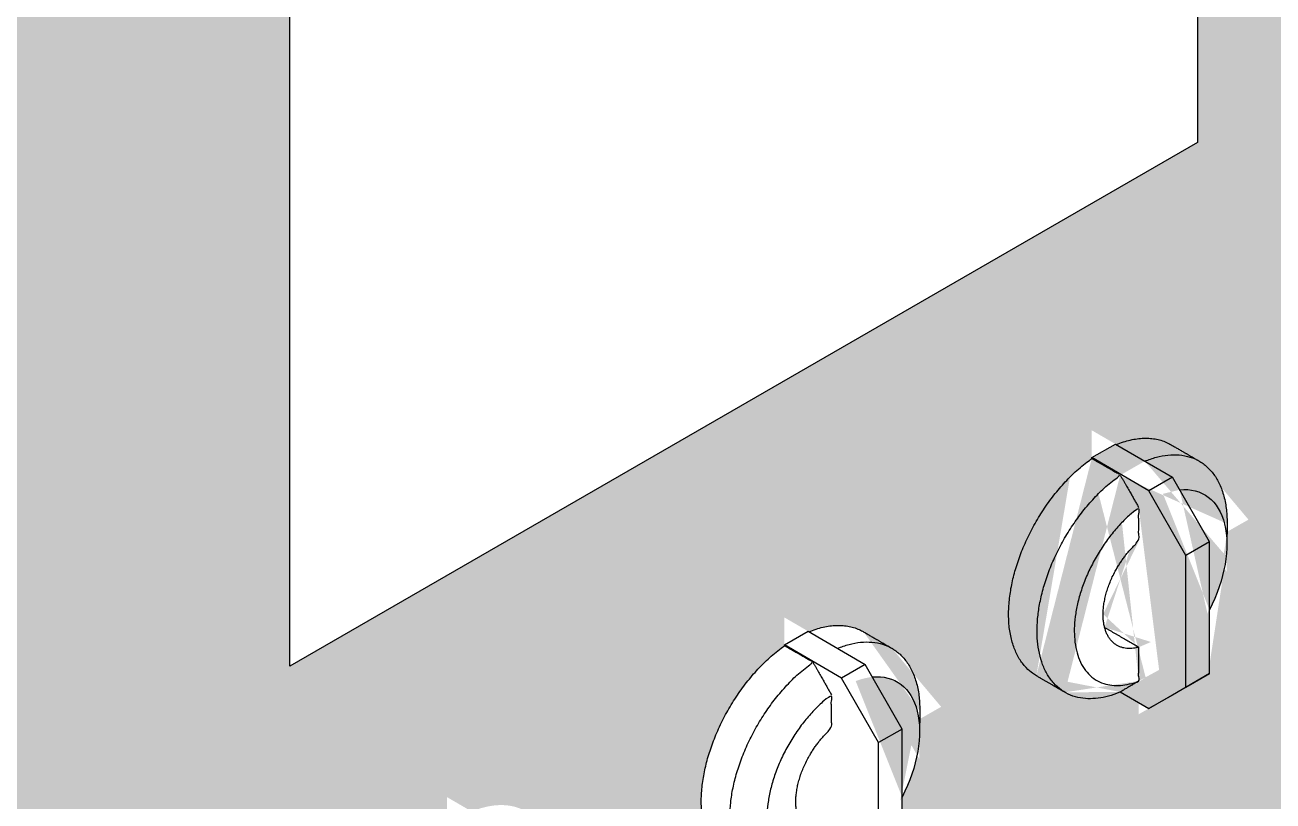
# Model space of a CAD drawing. Header units: metres. Extents: x 81 to 650, y -25 to 177.
# Drawn here: x 327.0334 to 327.1839, y 36.8638 to 36.9574 of the extents above; entities that cross this region are included whole.
import ezdxf

# ---------------------------------------------------------------- set-up
doc = ezdxf.new("R2010")
doc.units = ezdxf.units.M
doc.layers.add('EQUIPOS', color=7, linetype='Continuous', true_color=0xc7c7c7)

msp = doc.modelspace()

# ---------------------------------------------------------------- hatches: boundary and pattern name
at = {"transparency": 33554687}
h = msp.add_hatch(color=1, dxfattribs=at)
h.dxf.hatch_style = 1
edge = h.paths.add_edge_path()
edge.add_ellipse((327.1635058006022, 36.89282666044976), major_axis=(-0.008110238944303322, -0.0139361827200756), ratio=0.5811277015034193, start_angle=232.2215374555292, end_angle=360, ccw=False)
edge.add_line((327.1620731187469, 36.90508925817274), (327.1655112712321, 36.90308840623636))
edge.add_ellipse((327.1669439530874, 36.89082580851339), major_axis=(-0.00811023894430415, -0.01393618272007508), ratio=0.5811277015034195, start_angle=-127.7784625444777, end_angle=-4.779483130928856e-10)
edge.add_line((327.1588337141433, 36.87688962579312), (327.1553955616577, 36.87889047772987))
edge = h.paths.add_edge_path()
edge.add_ellipse((327.1669439530874, 36.89082580851339), major_axis=(-0.00811023894430415, -0.01393618272007508), ratio=0.5811277015034195, start_angle=-127.77846254447769, end_angle=-4.779963092005346e-10, ccw=False)
edge.add_spline(control_points=[(327.1655112712321, 36.90308840623634), (327.1667518379638, 36.90091311738867), (327.1677438377808, 36.89916857283678)], knot_values=[0, 0, 0, 0.7106064474476017, 0.7106064474476017, 0.7106064474476017], weights=[1, 1.006133306907652, 1], degree=2, periodic=0)
edge.add_ellipse((327.1691765196362, 36.88952655400919), major_axis=(-0.006513735215109753, -0.0111928396649426), ratio=0.5811277015034195, start_angle=-126.0054615183508, end_angle=36.08702486648028)
edge.add_spline(control_points=[(327.1677438377808, 36.87825176022736), (327.1667518379638, 36.877661815283), (327.1655112712321, 36.87693043583606)], knot_values=[0, 0, 0, 0.7106064474476017, 0.7106064474476017, 0.7106064474476017], weights=[1, 1.006133306907652, 1], degree=2, periodic=0)
edge.add_ellipse((327.1669439530874, 36.89082580851339), major_axis=(-0.00811023894430415, -0.01393618272007508), ratio=0.5811277015034195, start_angle=-4.779963092005346e-10, end_angle=37.86002589261187, ccw=False)
edge = h.paths.add_edge_path(flags=17)
edge.add_ellipse((327.1691765196362, 36.88952655400919), major_axis=(-0.006513735215109753, -0.0111928396649426), ratio=0.5811277015034195, start_angle=-126.00546151835078, end_angle=36.087024866480306, ccw=False)
edge.add_line((327.1677438377808, 36.89916857283667), (327.1677438377808, 36.89509205783742))
edge.add_ellipse((327.1691765196362, 36.88952655400919), major_axis=(-0.004055119472151648, -0.006968091360037769), ratio=0.5811277015034195, start_angle=-120.4817061399925, end_angle=-30.56326948771201)
edge.add_ellipse((327.1691765196362, 36.88952655400919), major_axis=(-0.004055119472151648, -0.006968091360037769), ratio=0.5811277015034195, start_angle=-30.56326948771201, end_angle=30.56326948815225)
edge.add_line((327.1677438377808, 36.88232827522656), (327.1677438377808, 36.8782517602273))
edge = h.paths.add_edge_path()
edge.add_ellipse((327.1691765196362, 36.88952655400919), major_axis=(-0.004055119472151648, -0.006968091360037769), ratio=0.5811277015034195, start_angle=-120.48170613999253, end_angle=-30.563269487711977, ccw=False)
edge.add_line((327.1677438377808, 36.89509205783742), (327.1677438377808, 36.89916857283678))
edge.add_spline(control_points=[(327.1677438377808, 36.89916857283678), (327.1667518379638, 36.90091311738867), (327.1655112712321, 36.90308840623634)], knot_values=[0, 0, 0, 0.7106064474476017, 0.7106064474476017, 0.7106064474476017], weights=[1, 1.006133306907652, 1], degree=2, periodic=0)
edge.add_line((327.1655112712321, 36.90308840623634), (327.162073118747, 36.90508925817271))
edge.add_line((327.162073118747, 36.90508925817271), (327.162073118747, 36.90519265096903))
edge.add_line((327.162073118747, 36.90519265096903), (327.1689494237172, 36.90119094709623))
edge.add_line((327.1689494237172, 36.90119094709623), (327.1734145568147, 36.89340252549091))
edge.add_line((327.1734145568147, 36.89340252549091), (327.1734145568147, 36.87752098748842))
edge.add_line((327.1734145568147, 36.87752098748842), (327.1689494237172, 36.87492958389969))
edge.add_line((327.1689494237172, 36.87492958389969), (327.1655112712321, 36.87693043583606))
edge.add_spline(control_points=[(327.1655112712321, 36.87693043583606), (327.1667518379638, 36.877661815283), (327.1677438377808, 36.87825176022736)], knot_values=[0, 0, 0, 0.7106064474476017, 0.7106064474476017, 0.7106064474476017], weights=[1, 1.006133306907652, 1], degree=2, periodic=0)
edge.add_line((327.1677438377808, 36.87825176022736), (327.1677438377808, 36.88232827522658))
edge.add_line((327.1677438377808, 36.88232827522658), (327.1636257328005, 36.88472482929441))
h.paths.add_polyline_path([(327.1734145568147, 36.89340252549091), (327.1762799205252, 36.89503530044529), (327.1762799205252, 36.87915376244273), (327.1734145568147, 36.87752098748842)])
h.paths.add_polyline_path([(327.1689494237172, 36.90119094709623), (327.1718147874278, 36.90282372205062), (327.1762799205252, 36.89503530044529), (327.1734145568147, 36.89340252549091)])
h.paths.add_polyline_path([(327.162073118747, 36.90519265096903), (327.1649384824574, 36.90682542592335), (327.1718147874278, 36.90282372205062), (327.1689494237172, 36.90119094709623)])
edge = h.paths.add_edge_path()
edge.add_ellipse((327.1635058006022, 36.89282666044976), major_axis=(0.008110238944304066, 0.01393618272007471), ratio=0.5811277015034193, start_angle=-3.979039320256561e-13, end_angle=37.33959267057497, ccw=False)
edge.add_line((327.1716160395463, 36.90676284316992), (327.1750541920317, 36.90476199123345))
edge.add_ellipse((327.1669439530874, 36.89082580851339), major_axis=(0.008110238944304148, 0.01393618272007509), ratio=0.5811277015034194, start_angle=4.069583326026199e-10, end_angle=37.33959267057347)
edge.add_line((327.1684798654044, 36.90476449844634), (327.1650417129192, 36.90676535038271))
edge = h.paths.add_edge_path()
edge.add_ellipse((327.1669439530874, 36.89082580851339), major_axis=(0.008110238944304148, 0.01393618272007509), ratio=0.5811277015034194, start_angle=4.0688519220566377e-10, end_angle=37.339592670573495, ccw=False)
edge.add_ellipse((327.1669439530874, 36.89082580851339), major_axis=(0.008110238944304148, 0.01393618272007509), ratio=0.5811277015034194, start_angle=-45.567908305473395, end_angle=4.0688519220566377e-10, ccw=False)
edge.add_line((327.178404761155, 36.89721649752008), (327.1783812631236, 36.89465923336834))
edge.add_ellipse((327.1691765196362, 36.88952655400919), major_axis=(0.006513735215110415, 0.01119283966494219), ratio=0.5811277015034197, start_angle=-45.56790830463408, end_angle=22.66665111773231)
edge.add_line((327.1726805296577, 36.90131362921779), (327.1718147874278, 36.90282372205062))
edge.add_line((327.1718147874278, 36.90282372205062), (327.1684798654044, 36.90476449844634))
edge = h.paths.add_edge_path()
edge.add_ellipse((327.1691765196362, 36.88952655400919), major_axis=(0.006513735215110415, 0.01119283966494219), ratio=0.5811277015034197, start_angle=-45.5679083046341, end_angle=22.666651117732272, ccw=False)
edge.add_ellipse((327.1691765196362, 36.88952655400919), major_axis=(0.006513735215110415, 0.01119283966494219), ratio=0.5811277015034197, start_angle=-84.4553656310988, end_angle=-45.5679083046341, ccw=False)
edge.add_line((327.1762799205252, 36.8868404177167), (327.1762799205252, 36.89503530044529))
edge.add_line((327.1762799205252, 36.89503530044529), (327.1726805296577, 36.90131362921779))
edge = h.paths.add_edge_path(flags=17)
edge.add_ellipse((327.1691765196362, 36.88952655400919), major_axis=(-0.004055119472151648, -0.006968091360037769), ratio=0.5811277015034195, start_angle=-30.563269487711977, end_angle=30.563269488152173, ccw=False)
edge.add_line((327.1636257328005, 36.88472482929441), (327.1677438377809, 36.88232827522656))
at = {"layer": 'EQUIPOS', "transparency": 33554687}
h = msp.add_hatch(color=256, dxfattribs=at)
h.dxf.hatch_style = 1
h.paths.add_polyline_path([(327.2971938460263, 37.39064505833051), (326.916796818868, 37.17158897922144), (326.9167968188679, 35.94604817032955), (327.2971938460263, 36.16510424943863)], flags=0)
edge = h.paths.add_edge_path(flags=0)
edge.add_line((326.9871070250457, 36.55572616687258), (326.9707028465231, 36.56584617051818))
edge.add_line((326.9707028465231, 36.56584617051818), (326.9660377361207, 36.56296745610488))
edge.add_line((326.9660377361207, 36.56296745610488), (326.9660377361207, 36.68376048115763))
edge.add_line((326.9660377361207, 36.68376048115763), (326.9707028465231, 36.68088249892801))
edge.add_line((326.9707028465231, 36.68088249892801), (326.9939171888054, 36.69520744645511))
edge.add_line((326.9939171888054, 36.69520744645511), (327.0123260246174, 36.68385073723181))
edge.add_ellipse((327.0055258363352, 36.67366634256423), major_axis=(-0.00778684646244701, 0.01546851260901223), ratio=0.5565906489771557, start_angle=227.8727200064535, end_angle=317.87272000658237, ccw=False)
edge.add_line((327.017134483865, 36.66650477972463), (327.017134483865, 36.57425530574398))
edge.add_line((327.017134483865, 36.57425530574398), (326.9871070250457, 36.55572616687258))
h.paths.add_polyline_path([(326.9823114940529, 36.65949514525609), (326.9823114940529, 36.57321789894873), (326.9939201415827, 36.56590258589019), (326.9939201415827, 36.65217983219755)], flags=0)
edge = h.paths.add_edge_path(flags=0)
edge.add_spline(control_points=[(327.0396484689791, 36.8129671927125), (327.034598717111, 36.81590592386167), (327.0369171395274, 36.82500204075802), (327.0392355619439, 36.83409815765436), (327.0463260260681, 36.83916597315553)], knot_values=[1, 1, 1, 2.115077442268634, 2.115077442268634, 3.230154884535594, 3.230154884537267, 3.230154884537267], weights=[1, 0.8485599407667045, 1, 0.8485599407669316, 0.9999999999997728], degree=2, periodic=0)
edge.add_spline(control_points=[(327.0463260260681, 36.83916597315554), (327.0463260260681, 36.83921766955368), (327.0463260260681, 36.83926936595184)], knot_values=[3.230154884535594, 3.230154884537267, 3.230154884537267, 4.230154884537267, 4.230154884537267, 4.230154884537267], weights=[1, 1, 1], degree=2, periodic=0)
edge.add_line((327.0463260260681, 36.84256965523349), (327.0492946202404, 36.84084206536551))
edge.add_spline(control_points=[(327.0492946202405, 36.84084206536551), (327.0531324450717, 36.8424320805731), (327.0558689468677, 36.84083955815263)], knot_values=[0, 0, 0, 0.6516988334550824, 0.6516988334550824, 0.6516988334550824], weights=[1, 0.9473791583543355, 1], degree=2, periodic=0)
edge.add_spline(control_points=[(327.0626576684762, 36.83129321250096), (327.0627088116013, 36.83685906088028), (327.0593070993503, 36.83883870621766)], knot_values=[0.6548292669206011, 0.6548292669206011, 0.6548292669206011, 1.447008866632429, 1.447008866632429, 1.447008866632429], weights=[1, 0.8628559640539035, 0.8758736997512435], degree=2, periodic=0)
edge.add_line((327.0652351133742, 36.8317915265875), (327.0626487048307, 36.83031770911853))
edge.add_spline(control_points=[(327.0626341704447, 36.82873594835022), (327.0626459194605, 36.83001458042558), (327.0626576684762, 36.83129321250096)], knot_values=[1.447008866632429, 1.447008866632429, 1.447008866632429, 2.447008866632429, 2.447008866632429, 2.447008866632429], weights=[1, 1, 1], degree=2, periodic=0)
edge.add_line((327.0626044231395, 36.82549858281917), (327.0616385663497, 36.8271833030111))
edge.add_ellipse((327.0534294269573, 36.82360326899198), major_axis=(0.006513735215110415, 0.01119283966494219), ratio=0.5811277015034196, start_angle=-84.4553656310988, end_angle=22.666651117732272, ccw=False)
edge.add_line((327.0605328278464, 36.82091713269961), (327.0605328278464, 36.81318344803351))
edge.add_line((327.0605328278464, 36.81318344803351), (327.051996745102, 36.8083193178494))
edge.add_spline(control_points=[(327.051996745102, 36.81640499020937), (327.051996745102, 36.81436673270976), (327.051996745102, 36.8123284752101)], knot_values=[7.465279723465098, 7.465279723465098, 7.465279723465098, 8.465279723465098, 8.465279723465098, 8.465279723465098], weights=[1, 1, 1], degree=2, periodic=0)
edge.add_spline(control_points=[(327.043086621464, 36.81096634077623), (327.0458641673006, 36.80934993254817), (327.0497641785533, 36.81100715081886)], knot_values=[0.7106064474476019, 0.7106064474476019, 0.7106064474476019, 1.374090073120158, 1.374090073120158, 1.374090073120158], weights=[0.8758401146788827, 0.8852476502116955, 1], degree=2, periodic=0)
edge = h.paths.add_edge_path(flags=0)
edge.add_spline(control_points=[(327.0776287434479, 36.83464066790815), (327.0725789915796, 36.83757939905731), (327.0748974139962, 36.84667551595366), (327.0772158364126, 36.85577163284994), (327.0843063005368, 36.86083944835114)], knot_values=[1, 1, 1, 2.115077442268634, 2.115077442268634, 3.230154884530214, 3.230154884537267, 3.230154884537267], weights=[1, 0.8485599407667045, 1, 0.8485599407676624, 0.9999999999990421], degree=2, periodic=0)
edge.add_spline(control_points=[(327.0843063005369, 36.86083944835118), (327.0843063005369, 36.86089114474932), (327.0843063005369, 36.86094284114748)], knot_values=[3.230154884530214, 3.230154884537267, 3.230154884537267, 4.230154884537267, 4.230154884537267, 4.230154884537267], weights=[1, 1, 1], degree=2, periodic=0)
edge.add_line((327.0843063005369, 36.8642431304291), (327.0872748947091, 36.86251554056113))
edge.add_spline(control_points=[(327.0872748947092, 36.86251554056116), (327.0911127195404, 36.86410555576874), (327.0938492213364, 36.86251303334827)], knot_values=[0, 0, 0, 0.6516988334550824, 0.6516988334550824, 0.6516988334550824], weights=[1, 0.9473791583543355, 1], degree=2, periodic=0)
edge.add_spline(control_points=[(327.1006379429449, 36.85296668769661), (327.10068908607, 36.85853253607454), (327.0972873738204, 36.86051218141247)], knot_values=[0.6548292670909279, 0.6548292670909279, 0.6548292670909279, 1.447008866632429, 1.447008866632429, 1.447008866632429], weights=[1, 0.8628559640833909, 0.8758736997456456], degree=2, periodic=0)
edge.add_line((327.1032153878417, 36.85346500178247), (327.1006289792995, 36.85199118431417))
edge.add_spline(control_points=[(327.1006144449134, 36.85040942354586), (327.1006261939292, 36.85168805562122), (327.1006379429449, 36.85296668769661)], knot_values=[1.447008866632429, 1.447008866632429, 1.447008866632429, 2.447008866632429, 2.447008866632429, 2.447008866632429], weights=[1, 1, 1], degree=2, periodic=0)
edge.add_line((327.1005846976082, 36.84717205801486), (327.0996188408184, 36.84885677820677))
edge.add_ellipse((327.091409701426, 36.84527674418763), major_axis=(0.006513735215110415, 0.01119283966494219), ratio=0.5811277015034196, start_angle=-84.4553656310988, end_angle=22.666651117732272, ccw=False)
edge.add_line((327.0985131023152, 36.84259060789526), (327.0985131023152, 36.83485692322924))
edge.add_line((327.0985131023152, 36.83485692322924), (327.0899770195707, 36.82999279304499))
edge.add_spline(control_points=[(327.0899770195707, 36.83807846540501), (327.0899770195707, 36.83604020790541), (327.0899770195708, 36.83400195040575)], knot_values=[7.465279723465098, 7.465279723465098, 7.465279723465098, 8.465279723465098, 8.465279723465098, 8.465279723465098], weights=[1, 1, 1], degree=2, periodic=0)
edge.add_spline(control_points=[(327.0810668959327, 36.83263981597189), (327.0838444417693, 36.83102340774383), (327.087744453022, 36.8326806260145)], knot_values=[0.7106064474476019, 0.7106064474476019, 0.7106064474476019, 1.374090073120811, 1.374090073120811, 1.374090073120811], weights=[0.8758401146788639, 0.8852476502115822, 1], degree=2, periodic=0)
edge = h.paths.add_edge_path(flags=0)
edge.add_spline(control_points=[(327.1183207152096, 36.85631414310379), (327.1132709633416, 36.85925287425295), (327.115589385758, 36.8683489911493), (327.1179078081745, 36.87744510804563), (327.1249982722987, 36.88251292354681)], knot_values=[1, 1, 1, 2.115077442268634, 2.115077442268634, 3.230154884534358, 3.230154884537267, 3.230154884537267], weights=[1, 0.8485599407667045, 1, 0.8485599407670996, 0.9999999999996049], degree=2, periodic=0)
edge.add_spline(control_points=[(327.1249982722987, 36.88251292354682), (327.1249982722987, 36.88256461994496), (327.1249982722987, 36.88261631634312)], knot_values=[3.230154884534358, 3.230154884537267, 3.230154884537267, 4.230154884537267, 4.230154884537267, 4.230154884537267], weights=[1, 1, 1], degree=2, periodic=0)
edge.add_line((327.1249982722987, 36.88591660562474), (327.127966866471, 36.88418901575678))
edge.add_spline(control_points=[(327.127966866471, 36.8841890157568), (327.1318046913022, 36.88577903096438), (327.1345411930982, 36.88418650854391)], knot_values=[0, 0, 0, 0.6516988334550824, 0.6516988334550824, 0.6516988334550824], weights=[1, 0.9473791583543355, 1], degree=2, periodic=0)
edge.add_spline(control_points=[(327.1413299147067, 36.87464016289225), (327.1413810578319, 36.8802060112728), (327.1379793455796, 36.8821856566097)], knot_values=[0.6548292667691142, 0.6548292667691142, 0.6548292667691142, 1.447008866632429, 1.447008866632429, 1.447008866632429], weights=[1, 0.8628559640276777, 0.8758736997562222], degree=2, periodic=0)
edge.add_line((327.1439073596058, 36.87513847697942), (327.1413209510613, 36.87366465950981))
edge.add_spline(control_points=[(327.1413064166753, 36.8720828987415), (327.141318165691, 36.87336153081686), (327.1413299147067, 36.87464016289225)], knot_values=[1.447008866632429, 1.447008866632429, 1.447008866632429, 2.447008866632429, 2.447008866632429, 2.447008866632429], weights=[1, 1, 1], degree=2, periodic=0)
edge.add_line((327.14127666937, 36.8688455332105), (327.1403108125803, 36.87053025340241))
edge.add_ellipse((327.1321016731878, 36.86695021938328), major_axis=(0.006513735215110415, 0.01119283966494219), ratio=0.5811277015034196, start_angle=-84.4553656310988, end_angle=22.666651117732272, ccw=False)
edge.add_line((327.139205074077, 36.86426408309091), (327.139205074077, 36.85653039842487))
edge.add_line((327.139205074077, 36.85653039842487), (327.1306689913325, 36.85166626824065))
edge.add_spline(control_points=[(327.1306689913325, 36.85975194060067), (327.1306689913325, 36.85771368310106), (327.1306689913326, 36.8556754256014)], knot_values=[7.465279723465098, 7.465279723465098, 7.465279723465098, 8.465279723465098, 8.465279723465098, 8.465279723465098], weights=[1, 1, 1], degree=2, periodic=0)
edge.add_spline(control_points=[(327.1217588676946, 36.85431329116748), (327.1245364135312, 36.85269688293948), (327.1284364247838, 36.85435410121014)], knot_values=[0.7106064474476022, 0.7106064474476022, 0.7106064474476022, 1.37409007311223, 1.37409007311223, 1.37409007311223], weights=[0.8758401146791074, 0.8852476502130666, 1], degree=2, periodic=0)
edge = h.paths.add_edge_path(flags=0)
edge.add_spline(control_points=[(327.1553955616579, 36.8788904777297), (327.1503458097898, 36.88182920887888), (327.1526642322062, 36.89092532577523), (327.1549826546228, 36.90002144267156), (327.1620731187469, 36.90508925817273)], knot_values=[1, 1, 1, 2.115077442268634, 2.115077442268634, 3.230154884533885, 3.230154884537267, 3.230154884537267], weights=[1, 0.8485599407667045, 1, 0.8485599407671638, 0.9999999999995407], degree=2, periodic=0)
edge.add_spline(control_points=[(327.1620731187469, 36.90508925817274), (327.162073118747, 36.90514095457088), (327.162073118747, 36.90519265096903)], knot_values=[3.230154884533885, 3.230154884537267, 3.230154884537267, 4.230154884537267, 4.230154884537267, 4.230154884537267], weights=[1, 1, 1], degree=2, periodic=0)
edge.add_line((327.162073118747, 36.90849294025065), (327.1650417129192, 36.90676535038271))
edge.add_spline(control_points=[(327.1650417129193, 36.90676535038272), (327.1688795377505, 36.9083553655903), (327.1716160395465, 36.90676284316984)], knot_values=[0, 0, 0, 0.6516988334550824, 0.6516988334550824, 0.6516988334550824], weights=[1, 0.9473791583543355, 1], degree=2, periodic=0)
edge.add_spline(control_points=[(327.1784047611551, 36.89721649751816), (327.1784559042802, 36.90278234589521), (327.1750541920316, 36.9047619912335)], knot_values=[0.654829267198509, 0.654829267198509, 0.654829267198509, 1.447008866632429, 1.447008866632429, 1.447008866632429], weights=[1, 0.8628559641020156, 0.8758736997421098], degree=2, periodic=0)
edge.add_line((327.1809822060509, 36.89771481160353), (327.1783957975096, 36.89624099413577))
edge.add_spline(control_points=[(327.1783812631236, 36.89465923336741), (327.1783930121393, 36.89593786544278), (327.1784047611551, 36.89721649751816)], knot_values=[1.447008866632429, 1.447008866632429, 1.447008866632429, 2.447008866632429, 2.447008866632429, 2.447008866632429], weights=[1, 1, 1], degree=2, periodic=0)
edge.add_line((327.1783515158185, 36.89142186783588), (327.1779998490727, 36.89203527147279))
edge.add_ellipse((327.1691765196362, 36.88952655400919), major_axis=(0.006513735215110415, 0.01119283966494219), ratio=0.5811277015034196, start_angle=-84.45536563109886, end_angle=-45.56790827844814)
edge.add_line((327.1762799205252, 36.8802029150962), (327.1762799205252, 36.87910673305068))
edge.add_line((327.1762799205252, 36.87910673305068), (327.1677438377808, 36.87424260286657))
edge.add_spline(control_points=[(327.1677438377808, 36.88232827522658), (327.1677438377808, 36.88029001772697), (327.1677438377809, 36.87825176022731)], knot_values=[7.465279723465098, 7.465279723465098, 7.465279723465098, 8.465279723465098, 8.465279723465098, 8.465279723465098], weights=[1, 1, 1], degree=2, periodic=0)
edge.add_spline(control_points=[(327.1588337141429, 36.87688962579339), (327.1616112599796, 36.8752732175654), (327.1655112712321, 36.87693043583606)], knot_values=[0.7106064474476019, 0.7106064474476019, 0.7106064474476019, 1.374090073111651, 1.374090073111651, 1.374090073111651], weights=[0.8758401146791239, 0.8852476502131668, 1], degree=2, periodic=0)
h.paths.add_polyline_path([(327.0653164046331, 36.88003686072753), (327.0653164046333, 37.0044745160477), (327.1748447822026, 37.06763921512282), (327.1748447822026, 36.94320155980267)], flags=0)
edge = h.paths.add_edge_path(flags=0)
edge.add_spline(control_points=[(327.1933028105929, 36.90304286630408), (327.1882530587246, 36.90598159745326), (327.1905714811411, 36.91507771434961), (327.1928899035577, 36.9241738312459), (327.1999803676819, 36.92924164674711)], knot_values=[1, 1, 1, 2.115077442268634, 2.115077442268634, 3.230154884531221, 3.230154884537267, 3.230154884537267], weights=[1, 0.8485599407667045, 1, 0.8485599407675256, 0.9999999999991789], degree=2, periodic=0)
edge.add_spline(control_points=[(327.1999803676819, 36.92924164674712), (327.1999803676819, 36.92929334314525), (327.1999803676819, 36.92934503954341)], knot_values=[3.230154884531221, 3.230154884537267, 3.230154884537267, 4.230154884537267, 4.230154884537267, 4.230154884537267], weights=[1, 1, 1], degree=2, periodic=0)
edge.add_line((327.1999803676819, 36.93264532882502), (327.2029489618541, 36.93091773895709))
edge.add_spline(control_points=[(327.2029489618542, 36.9309177389571), (327.2067867866854, 36.93250775416468), (327.2095232884814, 36.93091523174422)], knot_values=[0, 0, 0, 0.6516988334550824, 0.6516988334550824, 0.6516988334550824], weights=[1, 0.9473791583543355, 1], degree=2, periodic=0)
edge.add_spline(control_points=[(327.21631201009, 36.92136888609254), (327.2163631532151, 36.92693473446959), (327.2129614409666, 36.92891437980788)], knot_values=[0.654829267198465, 0.654829267198465, 0.654829267198465, 1.447008866632429, 1.447008866632429, 1.447008866632429], weights=[1, 0.862855964102008, 0.8758736997421113], degree=2, periodic=0)
edge.add_line((327.2188894549859, 36.92186720017796), (327.2163030464445, 36.92039338271015))
edge.add_spline(control_points=[(327.2162885120586, 36.91881162194179), (327.2163002610743, 36.92009025401715), (327.21631201009, 36.92136888609254)], knot_values=[1.447008866632429, 1.447008866632429, 1.447008866632429, 2.447008866632429, 2.447008866632429, 2.447008866632429], weights=[1, 1, 1], degree=2, periodic=0)
edge.add_line((327.2162587647534, 36.91557425641026), (327.2159070980076, 36.91618766004716))
edge.add_ellipse((327.2070837685711, 36.91367894258357), major_axis=(0.006513735215110415, 0.01119283966494219), ratio=0.5811277015034196, start_angle=-84.45536563109886, end_angle=-45.56790827844814)
edge.add_line((327.2141871694602, 36.90435530367058), (327.2141871694602, 36.90325912162506))
edge.add_line((327.2141871694602, 36.90325912162506), (327.2056510867158, 36.89839499144095))
edge.add_spline(control_points=[(327.2056510867158, 36.90648066380096), (327.2056510867158, 36.90444240630135), (327.2056510867158, 36.90240414880169)], knot_values=[7.465279723465098, 7.465279723465098, 7.465279723465098, 8.465279723465098, 8.465279723465098, 8.465279723465098], weights=[1, 1, 1], degree=2, periodic=0)
edge.add_spline(control_points=[(327.1967409630779, 36.90104201436777), (327.1995185089144, 36.89942560613978), (327.203418520167, 36.90108282441044)], knot_values=[0.7106064474476019, 0.7106064474476019, 0.7106064474476019, 1.374090073111319, 1.374090073111319, 1.374090073111319], weights=[0.875840114679133, 0.885247650213224, 1], degree=2, periodic=0)
h.paths.add_polyline_path([(327.3171938460263, 37.42524143183729), (326.896796818868, 37.18315088468884), (326.8967968188681, 35.91145179682286), (327.3171938460263, 36.15354234397122)])
h.paths.add_polyline_path([(327.2971938460263, 36.16510424943863), (326.9167968188679, 35.94604817032955), (326.916796818868, 37.17158897922144), (327.2971938460263, 37.39064505833051)], flags=16)
h.paths.add_polyline_path([(327.0956477386047, 36.83327117766687), (327.0956477386047, 36.84915271566936), (327.0911826055071, 36.85694113727467), (327.0843063005369, 36.86094284114748), (327.0871716642473, 36.86257561610179), (327.0985131023152, 36.85597540322077), (327.0985131023152, 36.83485692322924), (327.0911826055071, 36.83067977407813)], flags=0)
h.paths.add_polyline_path([(327.0532023310383, 36.80900629888249), (327.0576674641359, 36.81159770247122), (327.0576674641359, 36.82747924047371), (327.0532023310383, 36.83526766207903), (327.0463260260681, 36.83926936595184), (327.0491913897786, 36.84090214090615), (327.0605328278464, 36.83430192802517), (327.0605328278464, 36.81318344803351)], flags=0)
h.paths.add_polyline_path([(327.1363397103665, 36.85494465286251), (327.1363397103665, 36.870826190865), (327.1318745772689, 36.87861461247032), (327.1249982722987, 36.88261631634312), (327.1278636360091, 36.88424909129743), (327.139205074077, 36.87764887841642), (327.139205074077, 36.85653039842487), (327.1318745772689, 36.85235324927378)], flags=0)
h.paths.add_polyline_path([(327.1734145568147, 36.87752098748842), (327.1734145568147, 36.89340252549091), (327.1689494237172, 36.90119094709623), (327.162073118747, 36.90519265096903), (327.1649384824574, 36.90682542592335), (327.1762799205252, 36.90022521304243), (327.1762799205252, 36.87910673305068), (327.1689494237172, 36.87492958389969)], flags=0)
h.paths.add_polyline_path([(327.2113218057497, 36.9016733760628), (327.2113218057497, 36.91755491406528), (327.2068566726521, 36.92534333567061), (327.1999803676819, 36.92934503954341), (327.2028457313924, 36.93097781449773), (327.2141871694602, 36.9243776016168), (327.2141871694602, 36.90325912162506), (327.2068566726521, 36.89908197247407)], flags=0)
h = msp.add_hatch(color=256, dxfattribs=at)
h.dxf.hatch_style = 1
h.paths.add_polyline_path([(327.2971938460263, 37.39064505833051), (326.916796818868, 37.17158897922144), (326.9167968188679, 35.94604817032955), (327.2971938460263, 36.16510424943863)])
edge = h.paths.add_edge_path(flags=16)
edge.add_line((326.9871070250457, 36.55572616687258), (326.9707028465231, 36.56584617051818))
edge.add_line((326.9707028465231, 36.56584617051818), (326.9660377361207, 36.56296745610488))
edge.add_line((326.9660377361207, 36.56296745610488), (326.9660377361207, 36.68376048115763))
edge.add_line((326.9660377361207, 36.68376048115763), (326.9707028465231, 36.68088249892801))
edge.add_line((326.9707028465231, 36.68088249892801), (326.9939171888054, 36.69520744645511))
edge.add_line((326.9939171888054, 36.69520744645511), (327.0123260246174, 36.68385073723181))
edge.add_ellipse((327.0055258363352, 36.67366634256423), major_axis=(-0.00778684646244701, 0.01546851260901223), ratio=0.5565906489771557, start_angle=227.8727200064535, end_angle=317.87272000658237, ccw=False)
edge.add_line((327.017134483865, 36.66650477972463), (327.017134483865, 36.57425530574398))
edge.add_line((327.017134483865, 36.57425530574398), (326.9871070250457, 36.55572616687258))
h.paths.add_polyline_path([(326.9823114940529, 36.65949514525609), (326.9823114940529, 36.57321789894873), (326.9939201415827, 36.56590258589019), (326.9939201415827, 36.65217983219755)], flags=0)
edge = h.paths.add_edge_path(flags=16)
edge.add_spline(control_points=[(327.0396484689791, 36.8129671927125), (327.034598717111, 36.81590592386167), (327.0369171395274, 36.82500204075802), (327.0392355619439, 36.83409815765436), (327.0463260260681, 36.83916597315553)], knot_values=[1, 1, 1, 2.115077442268634, 2.115077442268634, 3.230154884535594, 3.230154884537267, 3.230154884537267], weights=[1, 0.8485599407667045, 1, 0.8485599407669316, 0.9999999999997728], degree=2, periodic=0)
edge.add_spline(control_points=[(327.0463260260681, 36.83916597315554), (327.0463260260681, 36.83921766955368), (327.0463260260681, 36.83926936595184)], knot_values=[3.230154884535594, 3.230154884537267, 3.230154884537267, 4.230154884537267, 4.230154884537267, 4.230154884537267], weights=[1, 1, 1], degree=2, periodic=0)
edge.add_line((327.0463260260681, 36.84256965523349), (327.0492946202404, 36.84084206536551))
edge.add_spline(control_points=[(327.0492946202405, 36.84084206536551), (327.0531324450717, 36.8424320805731), (327.0558689468677, 36.84083955815263)], knot_values=[0, 0, 0, 0.6516988334550824, 0.6516988334550824, 0.6516988334550824], weights=[1, 0.9473791583543355, 1], degree=2, periodic=0)
edge.add_spline(control_points=[(327.0626576684762, 36.83129321250096), (327.0627088116013, 36.83685906088028), (327.0593070993503, 36.83883870621766)], knot_values=[0.6548292669206011, 0.6548292669206011, 0.6548292669206011, 1.447008866632429, 1.447008866632429, 1.447008866632429], weights=[1, 0.8628559640539035, 0.8758736997512435], degree=2, periodic=0)
edge.add_line((327.0652351133742, 36.8317915265875), (327.0626487048307, 36.83031770911853))
edge.add_spline(control_points=[(327.0626341704447, 36.82873594835022), (327.0626459194605, 36.83001458042558), (327.0626576684762, 36.83129321250096)], knot_values=[1.447008866632429, 1.447008866632429, 1.447008866632429, 2.447008866632429, 2.447008866632429, 2.447008866632429], weights=[1, 1, 1], degree=2, periodic=0)
edge.add_line((327.0626044231395, 36.82549858281917), (327.0616385663497, 36.8271833030111))
edge.add_ellipse((327.0534294269573, 36.82360326899198), major_axis=(0.006513735215110415, 0.01119283966494219), ratio=0.5811277015034196, start_angle=-84.4553656310988, end_angle=22.666651117732272, ccw=False)
edge.add_line((327.0605328278464, 36.82091713269961), (327.0605328278464, 36.81318344803351))
edge.add_line((327.0605328278464, 36.81318344803351), (327.051996745102, 36.8083193178494))
edge.add_spline(control_points=[(327.051996745102, 36.81640499020937), (327.051996745102, 36.81436673270976), (327.051996745102, 36.8123284752101)], knot_values=[7.465279723465098, 7.465279723465098, 7.465279723465098, 8.465279723465098, 8.465279723465098, 8.465279723465098], weights=[1, 1, 1], degree=2, periodic=0)
edge.add_spline(control_points=[(327.043086621464, 36.81096634077623), (327.0458641673006, 36.80934993254817), (327.0497641785533, 36.81100715081886)], knot_values=[0.7106064474476019, 0.7106064474476019, 0.7106064474476019, 1.374090073120158, 1.374090073120158, 1.374090073120158], weights=[0.8758401146788827, 0.8852476502116955, 1], degree=2, periodic=0)
edge = h.paths.add_edge_path(flags=16)
edge.add_spline(control_points=[(327.0776287434479, 36.83464066790815), (327.0725789915796, 36.83757939905731), (327.0748974139962, 36.84667551595366), (327.0772158364126, 36.85577163284994), (327.0843063005368, 36.86083944835114)], knot_values=[1, 1, 1, 2.115077442268634, 2.115077442268634, 3.230154884530214, 3.230154884537267, 3.230154884537267], weights=[1, 0.8485599407667045, 1, 0.8485599407676624, 0.9999999999990421], degree=2, periodic=0)
edge.add_spline(control_points=[(327.0843063005369, 36.86083944835118), (327.0843063005369, 36.86089114474932), (327.0843063005369, 36.86094284114748)], knot_values=[3.230154884530214, 3.230154884537267, 3.230154884537267, 4.230154884537267, 4.230154884537267, 4.230154884537267], weights=[1, 1, 1], degree=2, periodic=0)
edge.add_line((327.0843063005369, 36.8642431304291), (327.0872748947091, 36.86251554056113))
edge.add_spline(control_points=[(327.0872748947092, 36.86251554056116), (327.0911127195404, 36.86410555576874), (327.0938492213364, 36.86251303334827)], knot_values=[0, 0, 0, 0.6516988334550824, 0.6516988334550824, 0.6516988334550824], weights=[1, 0.9473791583543355, 1], degree=2, periodic=0)
edge.add_spline(control_points=[(327.1006379429449, 36.85296668769661), (327.10068908607, 36.85853253607454), (327.0972873738204, 36.86051218141247)], knot_values=[0.6548292670909279, 0.6548292670909279, 0.6548292670909279, 1.447008866632429, 1.447008866632429, 1.447008866632429], weights=[1, 0.8628559640833909, 0.8758736997456456], degree=2, periodic=0)
edge.add_line((327.1032153878417, 36.85346500178247), (327.1006289792995, 36.85199118431417))
edge.add_spline(control_points=[(327.1006144449134, 36.85040942354586), (327.1006261939292, 36.85168805562122), (327.1006379429449, 36.85296668769661)], knot_values=[1.447008866632429, 1.447008866632429, 1.447008866632429, 2.447008866632429, 2.447008866632429, 2.447008866632429], weights=[1, 1, 1], degree=2, periodic=0)
edge.add_line((327.1005846976082, 36.84717205801486), (327.0996188408184, 36.84885677820677))
edge.add_ellipse((327.091409701426, 36.84527674418763), major_axis=(0.006513735215110415, 0.01119283966494219), ratio=0.5811277015034196, start_angle=-84.4553656310988, end_angle=22.666651117732272, ccw=False)
edge.add_line((327.0985131023152, 36.84259060789526), (327.0985131023152, 36.83485692322924))
edge.add_line((327.0985131023152, 36.83485692322924), (327.0899770195707, 36.82999279304499))
edge.add_spline(control_points=[(327.0899770195707, 36.83807846540501), (327.0899770195707, 36.83604020790541), (327.0899770195708, 36.83400195040575)], knot_values=[7.465279723465098, 7.465279723465098, 7.465279723465098, 8.465279723465098, 8.465279723465098, 8.465279723465098], weights=[1, 1, 1], degree=2, periodic=0)
edge.add_spline(control_points=[(327.0810668959327, 36.83263981597189), (327.0838444417693, 36.83102340774383), (327.087744453022, 36.8326806260145)], knot_values=[0.7106064474476019, 0.7106064474476019, 0.7106064474476019, 1.374090073120811, 1.374090073120811, 1.374090073120811], weights=[0.8758401146788639, 0.8852476502115822, 1], degree=2, periodic=0)
edge = h.paths.add_edge_path(flags=16)
edge.add_spline(control_points=[(327.1183207152096, 36.85631414310379), (327.1132709633416, 36.85925287425295), (327.115589385758, 36.8683489911493), (327.1179078081745, 36.87744510804563), (327.1249982722987, 36.88251292354681)], knot_values=[1, 1, 1, 2.115077442268634, 2.115077442268634, 3.230154884534358, 3.230154884537267, 3.230154884537267], weights=[1, 0.8485599407667045, 1, 0.8485599407670996, 0.9999999999996049], degree=2, periodic=0)
edge.add_spline(control_points=[(327.1249982722987, 36.88251292354682), (327.1249982722987, 36.88256461994496), (327.1249982722987, 36.88261631634312)], knot_values=[3.230154884534358, 3.230154884537267, 3.230154884537267, 4.230154884537267, 4.230154884537267, 4.230154884537267], weights=[1, 1, 1], degree=2, periodic=0)
edge.add_line((327.1249982722987, 36.88591660562474), (327.127966866471, 36.88418901575678))
edge.add_spline(control_points=[(327.127966866471, 36.8841890157568), (327.1318046913022, 36.88577903096438), (327.1345411930982, 36.88418650854391)], knot_values=[0, 0, 0, 0.6516988334550824, 0.6516988334550824, 0.6516988334550824], weights=[1, 0.9473791583543355, 1], degree=2, periodic=0)
edge.add_spline(control_points=[(327.1413299147067, 36.87464016289225), (327.1413810578319, 36.8802060112728), (327.1379793455796, 36.8821856566097)], knot_values=[0.6548292667691142, 0.6548292667691142, 0.6548292667691142, 1.447008866632429, 1.447008866632429, 1.447008866632429], weights=[1, 0.8628559640276777, 0.8758736997562222], degree=2, periodic=0)
edge.add_line((327.1439073596058, 36.87513847697943), (327.1413209510613, 36.87366465950981))
edge.add_spline(control_points=[(327.1413064166753, 36.8720828987415), (327.141318165691, 36.87336153081686), (327.1413299147067, 36.87464016289225)], knot_values=[1.447008866632429, 1.447008866632429, 1.447008866632429, 2.447008866632429, 2.447008866632429, 2.447008866632429], weights=[1, 1, 1], degree=2, periodic=0)
edge.add_line((327.14127666937, 36.8688455332105), (327.1403108125803, 36.87053025340241))
edge.add_ellipse((327.1321016731878, 36.86695021938328), major_axis=(0.006513735215110415, 0.01119283966494219), ratio=0.5811277015034196, start_angle=-84.4553656310988, end_angle=22.666651117732272, ccw=False)
edge.add_line((327.139205074077, 36.86426408309091), (327.139205074077, 36.85653039842487))
edge.add_line((327.139205074077, 36.85653039842487), (327.1306689913325, 36.85166626824065))
edge.add_spline(control_points=[(327.1306689913325, 36.85975194060067), (327.1306689913325, 36.85771368310106), (327.1306689913326, 36.8556754256014)], knot_values=[7.465279723465098, 7.465279723465098, 7.465279723465098, 8.465279723465098, 8.465279723465098, 8.465279723465098], weights=[1, 1, 1], degree=2, periodic=0)
edge.add_spline(control_points=[(327.1217588676946, 36.85431329116748), (327.1245364135312, 36.85269688293948), (327.1284364247838, 36.85435410121014)], knot_values=[0.7106064474476022, 0.7106064474476022, 0.7106064474476022, 1.37409007311223, 1.37409007311223, 1.37409007311223], weights=[0.8758401146791074, 0.8852476502130666, 1], degree=2, periodic=0)
edge = h.paths.add_edge_path(flags=16)
edge.add_spline(control_points=[(327.1553955616579, 36.8788904777297), (327.1503458097898, 36.88182920887888), (327.1526642322062, 36.89092532577523), (327.1549826546228, 36.90002144267156), (327.1620731187469, 36.90508925817273)], knot_values=[1, 1, 1, 2.115077442268634, 2.115077442268634, 3.230154884533885, 3.230154884537267, 3.230154884537267], weights=[1, 0.8485599407667045, 1, 0.8485599407671638, 0.9999999999995407], degree=2, periodic=0)
edge.add_spline(control_points=[(327.1620731187469, 36.90508925817274), (327.162073118747, 36.90514095457088), (327.162073118747, 36.90519265096903)], knot_values=[3.230154884533885, 3.230154884537267, 3.230154884537267, 4.230154884537267, 4.230154884537267, 4.230154884537267], weights=[1, 1, 1], degree=2, periodic=0)
edge.add_line((327.162073118747, 36.90849294025065), (327.1650417129192, 36.90676535038271))
edge.add_spline(control_points=[(327.1650417129193, 36.90676535038272), (327.1688795377505, 36.9083553655903), (327.1716160395465, 36.90676284316984)], knot_values=[0, 0, 0, 0.6516988334550824, 0.6516988334550824, 0.6516988334550824], weights=[1, 0.9473791583543355, 1], degree=2, periodic=0)
edge.add_spline(control_points=[(327.1784047611551, 36.89721649751816), (327.1784559042802, 36.90278234589521), (327.1750541920316, 36.9047619912335)], knot_values=[0.654829267198509, 0.654829267198509, 0.654829267198509, 1.447008866632429, 1.447008866632429, 1.447008866632429], weights=[1, 0.8628559641020156, 0.8758736997421098], degree=2, periodic=0)
edge.add_line((327.1809822060509, 36.89771481160353), (327.1783957975096, 36.89624099413577))
edge.add_spline(control_points=[(327.1783812631236, 36.89465923336741), (327.1783930121393, 36.89593786544278), (327.1784047611551, 36.89721649751816)], knot_values=[1.447008866632429, 1.447008866632429, 1.447008866632429, 2.447008866632429, 2.447008866632429, 2.447008866632429], weights=[1, 1, 1], degree=2, periodic=0)
edge.add_line((327.1783515158185, 36.89142186783588), (327.1779998490727, 36.89203527147279))
edge.add_ellipse((327.1691765196362, 36.88952655400919), major_axis=(0.006513735215110415, 0.01119283966494219), ratio=0.5811277015034196, start_angle=-84.45536563109886, end_angle=-45.56790827844814)
edge.add_line((327.1762799205252, 36.8802029150962), (327.1762799205252, 36.87910673305068))
edge.add_line((327.1762799205252, 36.87910673305068), (327.1677438377808, 36.87424260286657))
edge.add_spline(control_points=[(327.1677438377808, 36.88232827522658), (327.1677438377808, 36.88029001772697), (327.1677438377809, 36.87825176022731)], knot_values=[7.465279723465098, 7.465279723465098, 7.465279723465098, 8.465279723465098, 8.465279723465098, 8.465279723465098], weights=[1, 1, 1], degree=2, periodic=0)
edge.add_spline(control_points=[(327.1588337141429, 36.87688962579339), (327.1616112599796, 36.8752732175654), (327.1655112712321, 36.87693043583606)], knot_values=[0.7106064474476019, 0.7106064474476019, 0.7106064474476019, 1.374090073111651, 1.374090073111651, 1.374090073111651], weights=[0.8758401146791239, 0.8852476502131668, 1], degree=2, periodic=0)
h.paths.add_polyline_path([(327.0653164046331, 36.88003686072753), (327.0653164046333, 37.0044745160477), (327.1748447822026, 37.06763921512282), (327.1748447822026, 36.94320155980267)], flags=16)
edge = h.paths.add_edge_path(flags=16)
edge.add_spline(control_points=[(327.1933028105929, 36.90304286630408), (327.1882530587246, 36.90598159745326), (327.1905714811411, 36.91507771434961), (327.1928899035577, 36.9241738312459), (327.1999803676819, 36.92924164674711)], knot_values=[1, 1, 1, 2.115077442268634, 2.115077442268634, 3.230154884531221, 3.230154884537267, 3.230154884537267], weights=[1, 0.8485599407667045, 1, 0.8485599407675256, 0.9999999999991789], degree=2, periodic=0)
edge.add_spline(control_points=[(327.1999803676819, 36.92924164674712), (327.1999803676819, 36.92929334314525), (327.1999803676819, 36.92934503954341)], knot_values=[3.230154884531221, 3.230154884537267, 3.230154884537267, 4.230154884537267, 4.230154884537267, 4.230154884537267], weights=[1, 1, 1], degree=2, periodic=0)
edge.add_line((327.1999803676819, 36.93264532882502), (327.2029489618541, 36.93091773895709))
edge.add_spline(control_points=[(327.2029489618542, 36.9309177389571), (327.2067867866854, 36.93250775416468), (327.2095232884814, 36.93091523174422)], knot_values=[0, 0, 0, 0.6516988334550824, 0.6516988334550824, 0.6516988334550824], weights=[1, 0.9473791583543355, 1], degree=2, periodic=0)
edge.add_spline(control_points=[(327.21631201009, 36.92136888609254), (327.2163631532151, 36.92693473446959), (327.2129614409666, 36.92891437980788)], knot_values=[0.654829267198465, 0.654829267198465, 0.654829267198465, 1.447008866632429, 1.447008866632429, 1.447008866632429], weights=[1, 0.862855964102008, 0.8758736997421113], degree=2, periodic=0)
edge.add_line((327.2188894549859, 36.92186720017796), (327.2163030464445, 36.92039338271015))
edge.add_spline(control_points=[(327.2162885120586, 36.91881162194179), (327.2163002610743, 36.92009025401715), (327.21631201009, 36.92136888609254)], knot_values=[1.447008866632429, 1.447008866632429, 1.447008866632429, 2.447008866632429, 2.447008866632429, 2.447008866632429], weights=[1, 1, 1], degree=2, periodic=0)
edge.add_line((327.2162587647534, 36.91557425641026), (327.2159070980076, 36.91618766004716))
edge.add_ellipse((327.2070837685711, 36.91367894258357), major_axis=(0.006513735215110415, 0.01119283966494219), ratio=0.5811277015034196, start_angle=-84.45536563109886, end_angle=-45.56790827844814)
edge.add_line((327.2141871694602, 36.90435530367058), (327.2141871694602, 36.90325912162506))
edge.add_line((327.2141871694602, 36.90325912162506), (327.2056510867158, 36.89839499144095))
edge.add_spline(control_points=[(327.2056510867158, 36.90648066380096), (327.2056510867158, 36.90444240630135), (327.2056510867158, 36.90240414880169)], knot_values=[7.465279723465098, 7.465279723465098, 7.465279723465098, 8.465279723465098, 8.465279723465098, 8.465279723465098], weights=[1, 1, 1], degree=2, periodic=0)
edge.add_spline(control_points=[(327.1967409630779, 36.90104201436777), (327.1995185089144, 36.89942560613978), (327.203418520167, 36.90108282441044)], knot_values=[0.7106064474476019, 0.7106064474476019, 0.7106064474476019, 1.374090073111319, 1.374090073111319, 1.374090073111319], weights=[0.875840114679133, 0.885247650213224, 1], degree=2, periodic=0)

# ---------------------------------------------------------------- linework, layer by layer
for p, q in [((327.1762799205252, 36.89503530044529), (327.1734145568147, 36.89340252549091)), ((327.139205074077, 36.87245896581938), (327.1363397103665, 36.870826190865))]:
    msp.add_line(p, q)
for points in [[(327.0653164046333, 37.0044745160477), (327.1748447822026, 37.06763921512282), (327.1748447822026, 36.94320155980267), (327.0653164046331, 36.88003686072753)], [(327.1689494237172, 36.90119094709623), (327.162073118747, 36.90519265096903), (327.1649384824574, 36.90682542592335), (327.1718147874278, 36.90282372205062)], [(327.1318745772689, 36.87861461247032), (327.1249982722987, 36.88261631634312), (327.1278636360091, 36.88424909129743), (327.1347399409794, 36.8802473874247)]]:
    msp.add_lwpolyline(points, close=True)
for points in [[(327.1734145568147, 36.87752098748842), (327.1762799205252, 36.87915376244273), (327.1762799205252, 36.89503530044529), (327.1718147874278, 36.90282372205062)], [(327.1655112712321, 36.87693043583606), (327.1689494237172, 36.87492958389969), (327.1734145568147, 36.87752098748842), (327.1734145568147, 36.89340252549091), (327.1689494237172, 36.90119094709623)], [(327.1363397103665, 36.85494465286251), (327.139205074077, 36.85657742781681), (327.139205074077, 36.87245896581938), (327.1347399409794, 36.8802473874247)], [(327.1284364247838, 36.85435410121014), (327.1318745772689, 36.85235324927378), (327.1363397103665, 36.85494465286251), (327.1363397103665, 36.870826190865), (327.1318745772689, 36.87861461247032)], [(327.1762799205252, 36.87915376244273), (327.1718147874278, 36.876562358854), (327.1689494237172, 36.87492958389969)]]:
    msp.add_lwpolyline(points)
at = {"extrusion": (0, 0, -1)}
for centre in [(327.1691765196362, 36.88952655400919), (327.1321016731878, 36.86695021938328)]:
    msp.add_ellipse(centre, major_axis=(0.006513735215110415, 0.01119283966494219), ratio=0.5811277015034196, start_param=5.887577614774305, end_param=7.75720950841792, dxfattribs=at)
for points, weights, knots in [([(327.1650417129193, 36.90676535038272), (327.1688795377505, 36.9083553655903), (327.1716160395465, 36.90676284316984), (327.1733351157891, 36.90576241720163), (327.1750541920317, 36.90476199123345)], [1, 0.9473791583543355, 1, 1, 1], [0, 0, 0, 0.6516988334550824, 0.6516988334550824, 1.651698833455082, 1.651698833455082, 1.651698833455082]), ([(327.1588337141431, 36.87688962579326), (327.1571146379005, 36.87789005176148), (327.1553955616579, 36.8788904777297), (327.1503458097898, 36.88182920887888), (327.1526642322062, 36.89092532577523), (327.1549826546228, 36.90002144267159), (327.1620731187469, 36.90508925817274), (327.162073118747, 36.90514095457088), (327.162073118747, 36.90519265096903)], [1, 1, 1, 0.8485599407667045, 1, 0.8485599407667045, 1, 1, 1], [0, 0, 0, 1, 1, 2.115077442268634, 2.115077442268634, 3.230154884537267, 3.230154884537267, 4.230154884537267, 4.230154884537267, 4.230154884537267]), ([(327.1684798654044, 36.90476449844635), (327.1785123103247, 36.90892095182659), (327.1784047611551, 36.89721649751816), (327.1783930121393, 36.89593786544278), (327.1783812631236, 36.89465923336741)], [1, 0.7494903477797863, 1, 1, 1], [0, 0, 0, 1.447008866632429, 1.447008866632429, 2.447008866632429, 2.447008866632429, 2.447008866632429]), ([(327.1677438377808, 36.87825176022736), (327.1667518379638, 36.877661815283), (327.1655112712321, 36.87693043583606), (327.1554824982454, 36.87266894407369), (327.1554824982454, 36.88429470869604), (327.1554824982454, 36.8959204733184), (327.1655112712321, 36.90308840623637), (327.1637921949895, 36.90408883220453), (327.1620731187469, 36.90508925817272)], [1, 1.006133306907652, 1, 0.7499999999999821, 1, 0.7499999999999821, 1, 1, 1], [0, 0, 0, 0.7106064474476019, 0.7106064474476019, 2.156074943074487, 2.156074943074487, 3.601543438701373, 3.601543438701373, 4.601543438701373, 4.601543438701373, 4.601543438701373]), ([(327.1636257328004, 36.88472482929448), (327.1656847852906, 36.88352655226053), (327.1677438377808, 36.88232827522658), (327.1634457922151, 36.88115549105614), (327.1634457922152, 36.88626100410051), (327.1634457922151, 36.89136651714487), (327.1677438377809, 36.89509205783747), (327.1677438377808, 36.89713031533713), (327.1677438377808, 36.89916857283678), (327.1599712566922, 36.89333100783921), (327.1599712566922, 36.88428110376218), (327.1599712566922, 36.87523119968515), (327.1677438377809, 36.87825176022731), (327.1677438377808, 36.88029001772697), (327.1677438377808, 36.88232827522658)], [1, 1, 1, 0.7905694150420827, 1, 0.7905694150420827, 1, 1, 1, 0.7601438202413093, 1, 0.7601438202413093, 1, 1, 1], [0, 0, 0, 1, 1, 2.318116071652858, 2.318116071652858, 3.636232143305715, 3.636232143305715, 4.636232143305715, 4.636232143305715, 6.050755933385407, 6.050755933385407, 7.465279723465098, 7.465279723465098, 8.465279723465098, 8.465279723465098, 8.465279723465098]), ([(327.127966866471, 36.8841890157568), (327.1318046913022, 36.88577903096438), (327.1345411930982, 36.88418650854391), (327.1362602693408, 36.88318608257571), (327.1379793455833, 36.88218565660753)], [1, 0.9473791583543355, 1, 1, 1], [0, 0, 0, 0.6516988334550824, 0.6516988334550824, 1.651698833455082, 1.651698833455082, 1.651698833455082]), ([(327.1217588676947, 36.85431329116735), (327.1200397914521, 36.85531371713557), (327.1183207152096, 36.85631414310379), (327.1132709633416, 36.85925287425295), (327.115589385758, 36.8683489911493), (327.1179078081745, 36.87744510804566), (327.1249982722987, 36.88251292354682), (327.1249982722987, 36.88256461994496), (327.1249982722987, 36.88261631634312)], [1, 1, 1, 0.8485599407667045, 1, 0.8485599407667045, 1, 1, 1], [0, 0, 0, 1, 1, 2.115077442268634, 2.115077442268634, 3.230154884537267, 3.230154884537267, 4.230154884537267, 4.230154884537267, 4.230154884537267]), ([(327.1314050189561, 36.88218816382044), (327.1414374638763, 36.88634461720068), (327.1413299147067, 36.87464016289225), (327.141318165691, 36.87336153081686), (327.1413064166753, 36.8720828987415)], [1, 0.7494903477797863, 1, 1, 1], [0, 0, 0, 1.447008866632429, 1.447008866632429, 2.447008866632429, 2.447008866632429, 2.447008866632429]), ([(327.1306689913325, 36.85567542560145), (327.1296769915154, 36.85508548065709), (327.1284364247838, 36.85435410121014), (327.118407651797, 36.85009260944778), (327.118407651797, 36.86171837407013), (327.118407651797, 36.87334413869249), (327.1284364247837, 36.88051207161046), (327.1267173485413, 36.88151249757861), (327.1249982722987, 36.88251292354679)], [1, 1.006133306907652, 1, 0.7499999999999821, 1, 0.7499999999999821, 1, 1, 1], [0, 0, 0, 0.7106064474476019, 0.7106064474476019, 2.156074943074487, 2.156074943074487, 3.601543438701373, 3.601543438701373, 4.601543438701373, 4.601543438701373, 4.601543438701373]), ([(327.1265508863522, 36.86214849466857), (327.1286099388423, 36.86095021763462), (327.1306689913325, 36.85975194060067), (327.1263709457667, 36.85857915643023), (327.1263709457668, 36.8636846694746), (327.1263709457667, 36.86879018251896), (327.1306689913326, 36.87251572321156), (327.1306689913325, 36.87455398071122), (327.1306689913325, 36.87659223821087), (327.1228964102439, 36.8707546732133), (327.1228964102439, 36.86170476913627), (327.1228964102439, 36.85265486505924), (327.1306689913326, 36.8556754256014), (327.1306689913325, 36.85771368310106), (327.1306689913325, 36.85975194060067)], [1, 1, 1, 0.7905694150420827, 1, 0.7905694150420827, 1, 1, 1, 0.7601438202413093, 1, 0.7601438202413093, 1, 1, 1], [0, 0, 0, 1, 1, 2.318116071652858, 2.318116071652858, 3.636232143305715, 3.636232143305715, 4.636232143305715, 4.636232143305715, 6.050755933385407, 6.050755933385407, 7.465279723465098, 7.465279723465098, 8.465279723465098, 8.465279723465098, 8.465279723465098])]:
    msp.add_rational_spline(points, weights, degree=2, knots=knots)
for points in [[(327.1655112712321, 36.90308840623634), (327.1667518379638, 36.90091311738867), (327.1677438377808, 36.89916857283678)], [(327.1284364247838, 36.88051207161043), (327.1296769915154, 36.87833678276275), (327.1306689913325, 36.87659223821087)]]:
    msp.add_rational_spline(points, [1, 1.006133306907652, 1], degree=2)

doc.saveas('drawing.dxf')
